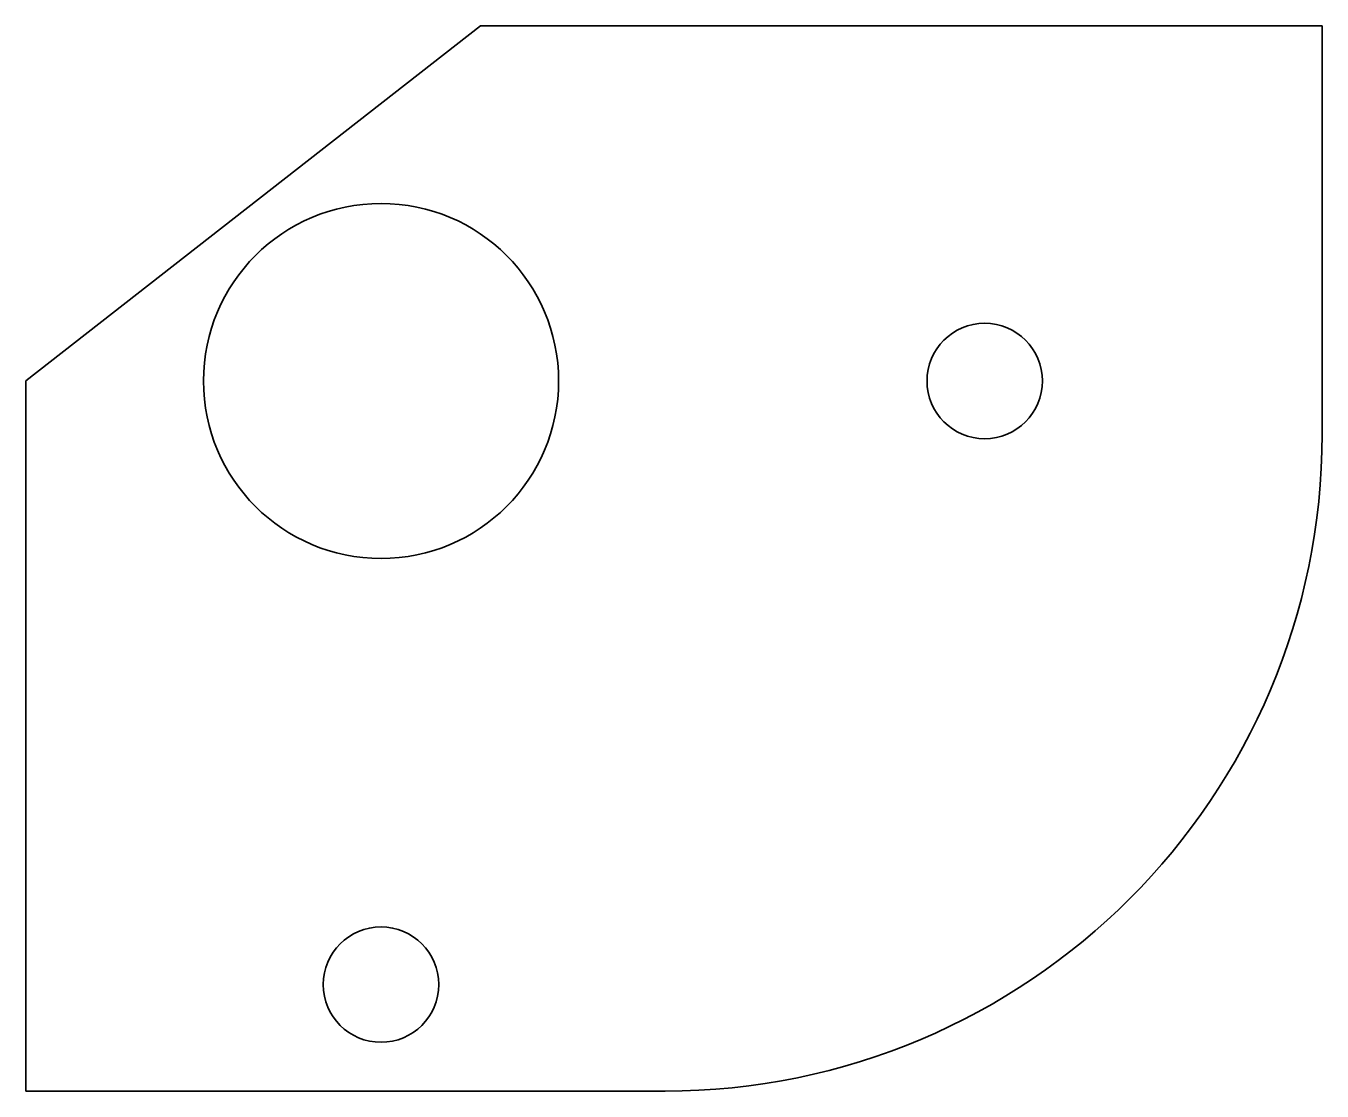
# Model space of a CAD drawing. Header units: inches. Extents: x 0 to 73, y 0 to 60.
import ezdxf

# ---------------------------------------------------------------- set-up
doc = ezdxf.new("R2010")
doc.units = ezdxf.units.IN
doc.header["$MEASUREMENT"] = 0
doc.layers.add('SIMUMAK Visible (ISO)', color=7, linetype='Continuous', lineweight=35)

# ---------------------------------------------------------------- blocks, each defined once
blk = doc.blocks.new('CA-SMT-02-CRBR01_Sheet_5_CA-SMT-02-CRBR01')
at = {"layer": 'SIMUMAK Visible (ISO)'}
for p, q in [((-36.5, 10), (-10.901, 30)), ((-10.901, 30), (36.5, 30)), ((36.5, 30), (36.5, 7)), ((-36.5, -30), (-36.5, 10)), ((-0.5, -30), (-36.5, -30))]:
    blk.add_line(p, q, dxfattribs=at)
for centre, radius in [((-16.5, 10), 10), ((17.5, 10), 3.25), ((-16.5, -24), 3.25)]:
    blk.add_circle(centre, radius, dxfattribs=at)
at = {"layer": 'SIMUMAK Visible (ISO)', "extrusion": (0, 0, -1)}
blk.add_arc((0.5, 7), 37, 180, 270, dxfattribs=at)

msp = doc.modelspace()

# ---------------------------------------------------------------- block references
msp.add_blockref('CA-SMT-02-CRBR01_Sheet_5_CA-SMT-02-CRBR01', (36.5, 30))

doc.saveas('drawing.dxf')
